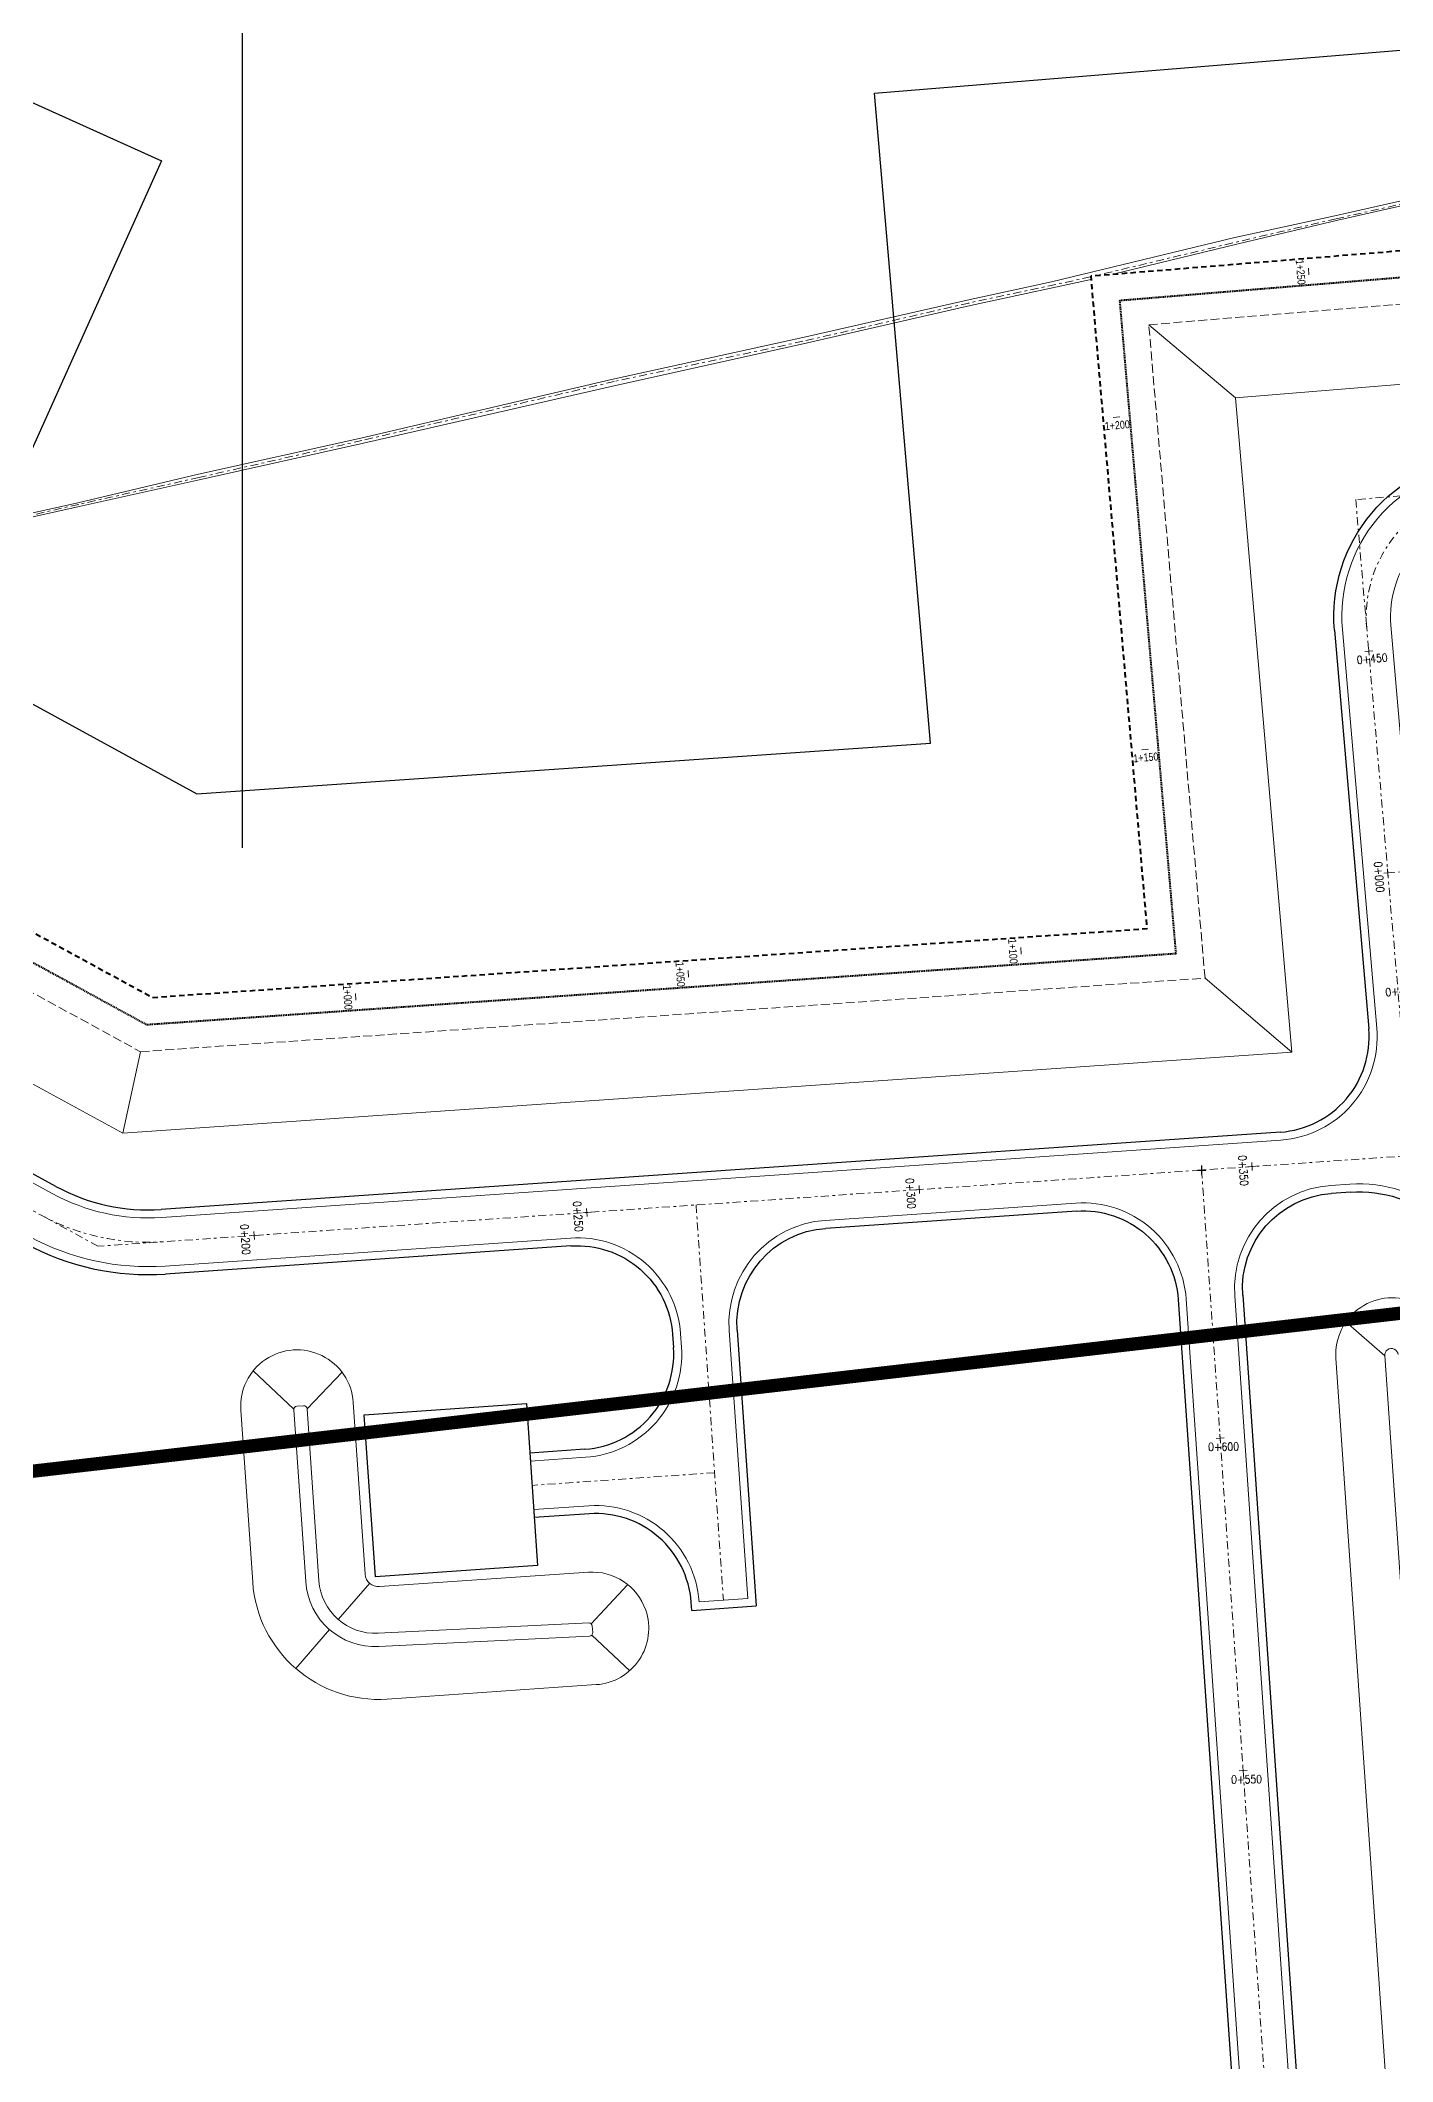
# Model space of a CAD drawing. Header units: metres. Extents: x -703672 to 3951284, y -4124475 to 4104628.
# Drawn here: x 327219.4 to 327422.2, y 4103679.9 to 4103983 of the extents above; entities that cross this region are included whole.
import ezdxf

# ---------------------------------------------------------------- set-up
doc = ezdxf.new("R2010")
doc.units = ezdxf.units.M
doc.header["$MEASUREMENT"] = 0
for name, pattern in [('DGN Style 2', [1.3283826688107345, 0.7970296012864407, -0.5313530675242938]), ('DGN Style 3', [1.8597357363350286, 1.328382668810735, -0.5313530675242938]), ('DGN Style 7', [2.6567653376214695, 1.195544401929661, -0.5313530675242938, 0.3985148006432204, -0.5313530675242938])]:
    doc.linetypes.add(name, pattern=pattern)
for name, color, linetype, lineweight in [('0_가배수로', 6, 'DGN Style 2', 40), ('C-ALGN-STAT', 8, 'Continuous', 0), ('C-ALGN-STAT1', 8, 'Continuous', 0), ('C-ANNO-TEXT', 7, 'Continuous', 25), ('C-PADS-OTLN', 9, 'Continuous', 30), ('C-PROP-CONS(Alpha)', 7, 'DGN Style 2', 40), ('C-ROAD-CNTR', 8, 'DGN Style 7', 0), ('C-ROAD-CURB', 9, 'Continuous', 0), ('C-ROAD-OTLN', 7, 'Continuous', 0), ('C-SITE-EROS', 252, 'Continuous', 0), ('V-DTCH-CNTR', 252, 'DGN Style 7', 0), ('V-DTCH-TOP~', 252, 'Continuous', 0)]:
    doc.layers.add(name, color=color, linetype=linetype, lineweight=lineweight)
doc.styles.add('DGN', font='ENGINEERING.shx', dxfattribs={"width": 0.85, "height": 1.2})
doc.styles.add('Style-ENGINEERING', font='ENGINEERING.shx')

# ---------------------------------------------------------------- blocks, each defined once
blk = doc.blocks.new('lbl_tic')
at = {"color": 0, "linetype": 'ByBlock', "lineweight": -2}
blk.add_line((0, -0.04164999999999996), (0, 0.04164999999999996), dxfattribs=at)
blk = doc.blocks.new('*U464')
at = {"layer": 'C-ROAD-CURB', "linetype": 'ByBlock', "lineweight": 25}
for p, q in [((-31.15203966200352, 1.785159111022949e-05), (31.15203698724508, 1.785159111022949e-05)), ((-1.337379217147827e-06, 34.48023244738579), (-1.337379217147827e-06, -34.48019674420357))]:
    blk.add_line(p, q, dxfattribs=at)

msp = doc.modelspace()

# ---------------------------------------------------------------- linework, layer by layer
at = {"layer": '0_가배수로', "color": 9, "ltscale": 0.2, "transparency": 33554661, "flags": 128}
msp.add_lwpolyline([(327184.4719425737, 4103863.177841092), (327235.2938900581, 4103835.446889693), (327389.7080435517, 4103846.119885806), (327381.2793547888, 4103944.053221144), (327523.1418105702, 4103955.681291291), (327570.5540069416, 4103962.126088801), (327620.1784208941, 4103966.193663715), (327675.8156990571, 4103968.195544447), (327686.2244195807, 4103969.048718261)], dxfattribs=at)
at = {"layer": 'C-ALGN-STAT1', "flags": 128}
for points in [[(327409.5421618191, 4103948.878228891), (327409.6238550586, 4103947.88157137)], [(327380.2824040646, 4103926.481836689), (327381.2787208724, 4103926.567585268)], [(327384.5698329835, 4103876.665996305), (327385.5661497912, 4103876.751744883)], [(327366.3971084151, 4103847.014615331), (327366.466063183, 4103846.016995544)], [(327316.5161190508, 4103843.566876938), (327316.5850738187, 4103842.56925715)], [(327266.6351296864, 4103840.119138544), (327266.7040844543, 4103839.121518756)]]:
    msp.add_lwpolyline(points, dxfattribs=at)
at = {"layer": 'C-ANNO-TEXT', "color": 1, "lineweight": -2, "ltscale": 0.6, "const_width": 2}
msp.add_lwpolyline([(327467.2386248326, 4103797.2247401), (327156.8648356255, 4103761.373978369), (326979.0661552008, 4103502.615700151), (326871.4499485465, 4103518.203972804), (326865.2079128604, 4103607.054358139), (326922.9155558757, 4103790.989934454), (327072.6458671009, 4104048.19014053), (327277.7320847269, 4104241.620140299), (327549.8820684357, 4104392.415849384)], dxfattribs=at)
at = {"layer": 'C-ANNO-TEXT', "color": 0, "lineweight": -2, "ltscale": 0.6}
msp.add_lwpolyline([(327249.6568795011, 4104056.41952674), (327249.6568795011, 4103861.9290809)], dxfattribs=at)
at = {"layer": 'C-ANNO-TEXT', "color": 251, "lineweight": 30, "ltscale": 0.6, "elevation": 5.983413176301609}
msp.add_lwpolyline([(327148.2210934783, 4104005.32173222), (327237.5672886667, 4103964.986671002), (327204.3087896064, 4103891.086031132), (327242.859386134, 4103870.050931699), (327352.868292851, 4103877.654668839), (327344.4810744388, 4103975.106158198), (327519.4609574685, 4103989.493506075)], dxfattribs=at)
at = {"layer": 'C-PADS-OTLN', "flags": 128}
for points in [[(327292.2657108258, 4103778.618886402), (327293.9468280665, 4103754.296915989), (327269.6248576528, 4103752.615798749), (327267.9437404135, 4103776.937769162), (327292.2657108258, 4103778.618886402)], [(327292.2657108258, 4103778.618886402), (327293.9468280665, 4103754.296915989), (327269.6248576528, 4103752.615798749), (327267.9437404136, 4103776.937769162), (327292.2657108258, 4103778.618886402)]]:
    msp.add_lwpolyline(points, close=True, dxfattribs=at)
at = {"layer": 'C-PROP-CONS(Alpha)', "color": 9, "transparency": 33554661, "flags": 128}
msp.add_lwpolyline([(328051.3527000129, 4102748.37939936), (328033.3155557459, 4102763.759859016), (328008.635876491, 4102785.194791595), (328001.0587122234, 4102791.754994317), (327978.7635198684, 4102811.492673358), (327966.1439298082, 4102822.81362133), (327961.8799502737, 4102829.347595384), (327957.057644274, 4102838.760785415), (327950.9142166439, 4102852.447486374), (327944.9108842695, 4102882.46314165), (327922.9503158275, 4102979.617200589), (327922.1960612735, 4102984.074704956), (327896.895254712, 4103096.805002357), (327873.602682129, 4103197.996084934), (327970.2778919048, 4103222.03458913), (327945.2853782952, 4103305.343080384), (327930.2819876203, 4103330.564998057), (327883.5789010234, 4103409.045375251), (327883.5789010235, 4103409.045375251), (327870.9613363898, 4103413.475533437), (327831.8293273544, 4103476.306306486), (327799.6734495071, 4103521.613691107), (327806.6592676204, 4103526.955593927), (327784.9216440988, 4103571.617824119), (327626.2738909589, 4103555.289453546), (327612.5795421994, 4103537.316554541), (327610.912267143, 4103605.482858766), (327464.3899750119, 4103600.408329677), (327376.9287606052, 4103410.137822579), (327521.4700117525, 4103346.727226583), (327528.8281654069, 4103347.647212733), (327568.3287292437, 4103211.27215154), (327234.5934998402, 4103358.397358307), (327245.9429127203, 4103450.162797557), (327247.4057606828, 4103462.282137395), (327240.1466832621, 4103465.304146356), (327209.4846702361, 4103470.912804143), (327163.5775247305, 4103479.173001934), (327097.1773292364, 4103490.791457197), (327094.8037589096, 4103490.336329404), (327087.5669605479, 4103491.465917642), (327077.449539086, 4103494.95888159), (327074.0302851388, 4103496.139353393), (327072.3445527111, 4103496.70369043), (327040.4265800085, 4103507.290822693), (327024.6254833043, 4103509.746641063), (327005.0554566061, 4103511.621346213), (326997.3663593705, 4103513.401218432), (326987.1858611336, 4103509.176851866), (326924.9401869376, 4103516.679666858), (326868.1898380349, 4103514.452095245, -0.4874798272826256), (326842.7291952347, 4103544.504835935), (326855.8128268328, 4103607.653487044), (326872.3549334486, 4103674.829124694), (326885.7849688843, 4103716.963841686), (326897.1820855098, 4103756.392376348), (326911.8079730987, 4103792.562866542), (326942.7784593481, 4103859.495280759), (326985.0309523789, 4103937.170100313), (327038.3759761521, 4104017.339902852), (327049.9699591843, 4104031.93014326), (327093.2772874826, 4104085.216318096), (327121.0561478767, 4104115.05712215), (327147.4927338528, 4104141.109056442), (327201.0579048989, 4104189.950156559), (327247.8236230445, 4104227.241544621), (327274.2756034104, 4104246.458416275), (327310.9052788371, 4104272.189052842), (327338.7507480193, 4104290.682435896), (327394.3822770293, 4104323.718145463), (327454.7797406209, 4104356.193582261), (327554.8217139727, 4104397.588329164), (327560.1573850386, 4104391.696800068), (327629.8959608893, 4104414.015198105), (327759.0313031515, 4104448.398455133), (327757.2739255879, 4104455.165774307), (328107.0540342975, 4104542.510103815), (328119.3380608568, 4104542.510103815), (328124.6483431717, 4104536.17317302), (328129.4254646109, 4104518.549251009), (328131.921990407, 4104503.029638088), (328135.078302787, 4104500.213224401), (328154.085317786, 4104500.667789092), (328149.8985258908, 4104547.783738694), (328149.7745655841, 4104555.824714896), (328168.0966631506, 4104560.116307975), (328180.1971601305, 4104561.571233069), (328186.8764764442, 4104562.389659171), (328203.8937110046, 4104564.517264253), (328194.5649608789, 4104557.623580912), (328191.4437345657, 4104556.202444898), (328187.3603782359, 4104545.719257489), (328182.8253075863, 4104532.763466077), (328181.3393865761, 4104525.839460123), (328180.4385673145, 4104514.508980992), (328180.3416913476, 4104501.519693172), (328182.9952471908, 4104464.369911368), (328121.0450735461, 4104464.115166628), (328089.3117504606, 4104492.939601823), (327768.6929376793, 4104411.193379837), (327762.394272341, 4104435.44831491), (327630.6153729495, 4104402.081270727), (327568.961239384, 4104381.975780278), (327586.7809209799, 4104362.299684941), (327579.7950375145, 4104360.190021981), (327526.9949811692, 4104339.560635842), (327472.178603134, 4104315.449356015), (327377.0616109308, 4104262.394203749), (327337.8150383515, 4104235.453131521), (327331.8477650884, 4104234.203481648), (327216.3820695355, 4104145.337984444), (327178.5929724798, 4104112.042658567), (327136.6371358891, 4104068.619937841), (327133.1617217513, 4104062.073926368), (327081.9927725713, 4104002.304896605), (327197.9125123062, 4103949.973291562), (327165.5484697489, 4103878.060140899), (327236.1839484199, 4103839.517953459), (327385.373955234, 4103849.829860281), (327376.9496945368, 4103947.711745712), (327522.7087312953, 4103959.659207741), (327570.1209276664, 4103966.104005254), (327619.9429955619, 4103970.187781311), (327675.5802737248, 4103972.189662043), (327840.2462419602, 4103985.686872555), (327861.3262067086, 4103740.757760243), (327930.6420660896, 4103742.354851621), (327992.4427256854, 4103748.227855178), (328033.5029494578, 4103744.724846469), (328070.8848923553, 4103745.586155542), (328069.9830035489, 4103756.769478619), (328241.8330771768, 4103770.442215998), (328288.4642937218, 4103241.598537642), (328052.9743225681, 4103223.495877456), (328046.3409570817, 4103208.988679592), (328077.9633670195, 4102853.33535271), (328045.914018165, 4102815.224954779), (328124.4115326538, 4102748.37939936)], format="xyb", dxfattribs=at)
at = {"layer": 'C-ROAD-CNTR'}
for p, q in [((327807.4052554659, 4103946.202008664), (327416.6418548973, 4103914.172221727)), ((327416.6418548973, 4103914.172221727), (327425.1079139598, 4103815.804679101)), ((327785.2704172004, 4103887.999200369), (327421.4609649091, 4103858.178753457)), ((327228.0243383885, 4103802.19647639), (327073.0648465031, 4103886.749988227)), ((327425.1079139598, 4103815.804679101), (327228.0243383885, 4103802.19647639)), ((327393.5366538585, 4103813.62475058), (327406.298453919, 4103628.990320609)), ((327317.7193680764, 4103808.38972787), (327321.8155009818, 4103749.127934022)), ((327320.4950090538, 4103768.232470475), (327293.1144225721, 4103766.339943874))]:
    msp.add_line(p, q, dxfattribs=at)
at = {"layer": 'C-ROAD-CNTR', "extrusion": (0, 0, -1)}
msp.add_arc((-327437.370103354, 4103896.657035354), 19.15, 355.0809275763683, 85.31410015902098, dxfattribs=at)
at = {"layer": 'C-ROAD-CNTR'}
for centre, end in [((327235.5119543593, 4103836.444300316), 273.9539547602727), ((327235.5130935917, 4103836.443678694), 273.949882795426)]:
    msp.add_arc(centre, 33.65, 241.3809486233237, end, dxfattribs=at)
at = {"layer": 'C-ROAD-CURB', "linetype": 'Continuous', "lineweight": 25}
for p, q in [((327413.4584999692, 4103894.599069472), (327418.6045924154, 4103834.806376753)), ((327221.7172218128, 4103811.162976103), (327090.9501732346, 4103882.515902311)), ((327405.3433152461, 4103819.314209125), (327237.4978516737, 4103807.712850442)), ((327415.8581753854, 4103810.317845606), (327412.9946427711, 4103810.119920275)), ((327374.7658525223, 4103807.47757357), (327337.1577770301, 4103804.87813023)), ((327298.9489391753, 4103802.237162616), (327238.1724240567, 4103798.036333255)), ((327390.0178686613, 4103794.197663792), (327398.3370296818, 4103673.838188987)), ((327399.694780598, 4103794.866525041), (327410.0722365725, 4103644.728170006)), ((327399.694780598, 4103794.86652504), (327410.1299725979, 4103643.892860086)), ((327314.2009553143, 4103788.957252834), (327314.3360633382, 4103787.002544803)), ((327323.8778672509, 4103789.626114095), (327326.7367026666, 4103748.265220901)), ((327301.0561595046, 4103771.750442638), (327292.7799919478, 4103771.178399845)), ((327292.7799919497, 4103771.178399843), (327292.8627376707, 4103769.981256098)), ((327293.3661074734, 4103762.698631651), (327293.4488531943, 4103761.501487907)), ((327301.7250207509, 4103762.073530701), (327293.448853196, 4103761.501487909)), ((327317.0597907311, 4103747.596359653), (327316.9770368863, 4103748.79362092)), ((327317.0597907311, 4103747.596359653), (327326.7367026666, 4103748.265220901))]:
    msp.add_line(p, q, dxfattribs=at)
at = {"layer": 'C-ROAD-CURB', "linetype": 'Continuous', "lineweight": 25, "extrusion": (0, 0, -1)}
for centre, radius, start, end in [((-327437.370103354, 4103896.657035354), 24.00000000000001, 355.0809275763683, 85.31410015902098), ((-327413.9607435563, 4103795.852578221), 14.3, 356.0460452532553, 86.04604523972726), ((-327417.1545250214, 4103791.562593604), 18.8, 86.04604523972726, 130.1975138785886), ((-327375.7519057032, 4103793.211610612), 14.3, 86.04604523972726, 176.0460452532554), ((-327338.1438302089, 4103790.612167272), 14.3, 356.0460452532553, 86.04604524970335), ((-327299.9349923561, 4103787.971199657), 14.3, 86.04604523972726, 176.0460452532554)]:
    msp.add_arc(centre, radius, start, end, dxfattribs=at)
at = {"layer": 'C-ROAD-CURB', "linetype": 'Continuous', "lineweight": 25}
for centre, radius, start, end in [((327404.3572620653, 4103833.580172083), 14.30000000000001, 273.9539547602727, 4.919072423631672), ((327235.5119543593, 4103836.444300316), 28.8, 241.3809486233237, 273.9539547602727), ((327235.5119543593, 4103836.444300316), 38.49999999999999, 241.3809486233237, 273.9539547602727), ((327300.0701063271, 4103786.016405597), 14.3, 273.9539547469534, 3.954273509557878), ((327302.7110739278, 4103747.807567743), 14.3, 3.953954746744635, 93.95395474695343)]:
    msp.add_arc(centre, radius, start, end, dxfattribs=at)
at = {"layer": 'C-ROAD-OTLN'}
for p, q in [((327414.6540801384, 4103894.701967766), (327419.8001725847, 4103834.909275047)), ((327421.9271928347, 4103895.327932389), (327423.4621050982, 4103877.493713846)), ((327221.14244129, 4103810.109587594), (327090.3753927118, 4103881.462513803)), ((327405.4260609676, 4103818.11706538), (327237.5805973951, 4103806.515706697)), ((327415.7754296639, 4103811.51498935), (327412.8919446541, 4103811.315684924)), ((327374.683106801, 4103808.674717315), (327337.0750313088, 4103806.075273975)), ((327298.866193454, 4103803.43430636), (327238.0896783353, 4103799.233477)), ((327391.2150124061, 4103794.280409514), (327399.5341734266, 4103673.920934707)), ((327398.4976368533, 4103794.783779318), (327408.9328288532, 4103643.810114364)), ((327315.3980990592, 4103789.039998556), (327315.5332070832, 4103787.085290524)), ((327322.6807235057, 4103789.543368374), (327325.4568131999, 4103749.379618923)), ((327301.1389052256, 4103770.553298893), (327292.8627376691, 4103769.9812561)), ((327292.8627376707, 4103769.981256098), (327293.3661074734, 4103762.698631651)), ((327301.6422750299, 4103763.270674447), (327293.3661074747, 4103762.698631652)), ((327318.1741887538, 4103748.87624912), (327325.4568131999, 4103749.379618923))]:
    msp.add_line(p, q, dxfattribs=at)
at = {"layer": 'C-ROAD-OTLN', "extrusion": (0, 0, -1)}
for centre, radius, start, end in [((-327437.370103354, 4103896.657035354), 22.8, 355.0809275763683, 85.31410015902098), ((-327437.370103354, 4103896.657035354), 15.5, 355.0809275763683, 85.31410015902098), ((-327413.9607435563, 4103795.852578221), 15.5, 356.0460452532553, 86.04604523972726), ((-327417.1545250214, 4103791.562593604), 20, 86.04604523972726, 130.1975138785886), ((-327338.1438302089, 4103790.612167272), 15.5, 356.0460452532553, 86.04604524970335), ((-327375.7519057032, 4103793.211610612), 15.5, 86.04604523972726, 176.0460452532554), ((-327299.9349923561, 4103787.971199657), 15.5, 86.04604523972726, 176.0460452532554)]:
    msp.add_arc(centre, radius, start, end, dxfattribs=at)
at = {"layer": 'C-ROAD-OTLN'}
for centre, radius, start, end in [((327404.3572620653, 4103833.580172083), 15.5, 273.9539547602727, 4.919072423631672), ((327235.5119543593, 4103836.444300316), 30, 241.3809486233237, 273.9539547602727), ((327235.5119543593, 4103836.444300316), 37.3, 241.3809486233237, 273.9539547602727), ((327300.0701063271, 4103786.016405597), 15.49999999999999, 273.9539547469534, 3.954273509557878), ((327302.7110739278, 4103747.807567743), 15.50000000000001, 3.953954746744635, 93.95395474695343)]:
    msp.add_arc(centre, radius, start, end, dxfattribs=at)
at = {"layer": 'C-SITE-EROS', "linetype": 'DGN Style 3', "transparency": 33554661}
for p, q in [((327385.6090150409, 4103940.394696575), (327832.9589100714, 4103977.062720762)), ((327394.0421318694, 4103842.409911332), (327385.6090150409, 4103940.394696575)), ((327155.2123844536, 4103874.586570171), (327234.4038316964, 4103831.375825928)), ((327234.4038316964, 4103831.375825928), (327394.0421318694, 4103842.409911332))]:
    msp.add_line(p, q, dxfattribs=at)
at = {"layer": 'C-SITE-EROS', "linetype": 'Continuous'}
for p, q in [((327822.0279122384, 4103964.126493072), (327398.5979957971, 4103929.419122867)), ((327385.6090150401, 4103940.394696575), (327398.5979957971, 4103929.419122866)), ((327407.0443968226, 4103831.279987908), (327398.5979957971, 4103929.419122867)), ((327139.7082565103, 4103869.376214077), (327231.7336566102, 4103819.162634631)), ((327394.0421318697, 4103842.409911332), (327407.0443968225, 4103831.279987908)), ((327234.403831696, 4103831.375825928), (327231.7336566102, 4103819.162634631)), ((327231.7336566102, 4103819.162634631), (327407.0443968226, 4103831.279987908)), ((327421.0036949659, 4103785.777862458), (327415.1760203622, 4103790.852010832)), ((327424.2458204704, 4103632.548479191), (327413.6783728845, 4103785.435583818)), ((327431.590258382, 4103632.614195111), (327421.0011872824, 4103785.814142994)), ((327257.3838368662, 4103777.760463264), (327251.3140109358, 4103783.537208043)), ((327264.6182556867, 4103783.310555683), (327259.3832250925, 4103777.80992762)), ((327266.3121338238, 4103778.79004179), (327268.0939505876, 4103753.01117649)), ((327249.4423832191, 4103777.624016673), (327251.2241999838, 4103751.845151373)), ((327257.3879855154, 4103777.672018085), (327259.1690893181, 4103751.903467749)), ((327257.8523180273, 4103778.205305362), (327258.8499378144, 4103778.27426013)), ((327259.3832250925, 4103777.80992762), (327261.1643288929, 4103752.041377283)), ((327268.7833806577, 4103751.6493599), (327264.0611386975, 4103746.225850877)), ((327270.2270996969, 4103751.153846451), (327301.5847675062, 4103753.321266063)), ((327307.4312902908, 4103751.4327342), (327301.9766774634, 4103745.588815826)), ((327301.6200056414, 4103745.714371786), (327270.0420122448, 4103744.156415564)), ((327262.747807637, 4103744.717486222), (327257.6790622452, 4103738.89601697)), ((327301.7382506432, 4103743.717772973), (327270.1405659133, 4103742.158845246)), ((327302.0874488456, 4103743.885132151), (327307.799116945, 4103738.510159297)), ((327302.143453953, 4103745.249456591), (327302.2124221197, 4103744.251642939)), ((327271.3931248141, 4103734.284095847), (327302.7507926227, 4103736.451515458))]:
    msp.add_line(p, q, dxfattribs=at)
at = {"layer": 'C-SITE-EROS', "linetype": 'Continuous', "extrusion": (0, 0, -1)}
for centre, radius, start, end in [((-327422.1132481771, 4103786.018596382), 8.455000000080757, 356.0460452266419, 176.046045333566), ((-327421.9998959711, 4103785.864946093), 1.000000000016558, 355.0041471891431, 175.0041472425768), ((-327258.8844151978, 4103777.775450236), 0.5000000000000006, 86.04604527629024, 176.0460452801039), ((-327301.6446440584, 4103745.214979206), 0.5000000000000004, 87.17550150938357, 176.0460452532554), ((-327301.7136122258, 4103744.217165555), 0.5, 176.0460452532554, 267.1755014860621)]:
    msp.add_arc(centre, radius, start, end, dxfattribs=at)
at = {"layer": 'C-SITE-EROS', "linetype": 'Continuous'}
for centre, radius, start, end in [((327257.8772585219, 4103778.207029233), 8.45500000014099, 3.953954719896083, 183.9539547467446), ((327257.8867954108, 4103777.706495469), 0.4999999999999998, 93.9539548102103, 183.9539548002067), ((327270.0891901617, 4103753.149086025), 18.91, 183.9539547467446, 273.9539547369773), ((327269.6241446894, 4103752.626113711), 10.47999999999999, 183.9539547198961, 272.8244985039724), ((327269.6241446894, 4103752.626113711), 8.48, 183.9539547198961, 272.8244985039724), ((327270.0891901617, 4103753.149086025), 1.999999999999998, 183.9539547467446, 273.9539547336859), ((327302.1680212236, 4103744.882901732), 8.451502648724812, 18.90333067180372, 93.95395473034263), ((327302.1680212236, 4103744.882901732), 8.451502648724812, 273.9539547303427, 18.90364633084276)]:
    msp.add_arc(centre, radius, start, end, dxfattribs=at)
at = {"layer": 'V-DTCH-CNTR'}
msp.add_line((327413.7180266827, 4103956.284032544, 6.831186900680962), (327457.2210690441, 4103966.16652072, 6.964355606079167), dxfattribs=at)
at = {"layer": 'V-DTCH-CNTR', "extrusion": (0.0562384481384659, -0.2345398210968096, 0.9704783919649389), "elevation": -944121.3037257757, "flags": 128}
msp.add_lwpolyline([(1275318.769446295, 3798927.996711451), (1275303.578481769, 3798928.101004382), (1275281.836861854, 3798928.110360088)], dxfattribs=at)
at = {"layer": 'V-DTCH-CNTR'}
msp.add_polyline3d([(327376.9606838096, 4103947.58406083, 6.858684794135712), (327376.8564191138, 4103947.559106064, 6.858695921021678), (327358.6388195591, 4103943.654522348, 6.738398109728038), (327333.7280034515, 4103937.907249865, 6.66662491581765), (327305.4447816215, 4103931.890537461, 6.86571304000212), (327267.5893310937, 4103923.029890019, 6.483101757772737), (327243.1833821035, 4103917.493787744, 6.488525897474972), (327225.1324997105, 4103913.453795479, 6.583549530834162), (327201.5977234867, 4103908.099390991, 6.601482341351165), (327181.2818509958, 4103903.418508308, 6.641194399431861), (327176.4581270933, 4103902.301483151, 6.588134407776053)], dxfattribs=at)
at = {"layer": 'V-DTCH-TOP~', "linetype": 'Continuous'}
for p, q in [((327413.4996670089, 4103956.743587356, 6.830696813908993), (327457.2394943602, 4103966.61716272, 7.343157823754481)), ((327413.9806522513, 4103956.052426458, 6.901747062644446), (327457.4641913365, 4103965.91136161, 7.306067769512687))]:
    msp.add_line(p, q, dxfattribs=at)
at = {"layer": 'V-DTCH-TOP~', "linetype": 'Continuous', "extrusion": (0.1736820191234374, -0.7247078183734524, 0.6668081689823521), "elevation": -2917298.514064258, "flags": 128}
msp.add_lwpolyline([(1274859.578921, 2610317.534112237), (1274844.184277386, 2610317.639885803), (1274824.892312464, 2610317.554953136)], dxfattribs=at)
at = {"layer": 'V-DTCH-TOP~', "linetype": 'Continuous'}
for points in [[(327176.6522842876, 4103902.732901925, 7.024771639855494), (327181.1762324547, 4103903.849434528, 7.05675877400413), (327201.7834427703, 4103908.520206857, 7.067994599850856), (327225.0204068513, 4103913.706575987, 7.078964695149338), (327243.0724162961, 4103917.963259079, 6.975266764361749), (327267.4449363278, 4103923.359657106, 7.035635428355711), (327305.0554053014, 4103932.166978702, 7.043843330422682), (327333.7484103859, 4103938.467059284, 6.737634875682886), (327358.3706678234, 4103944.088661733, 7.040206472824906), (327371.0076105692, 4103946.851689061, 6.85273811126271), (327398.5198917987, 4103953.483752251, 6.973971061735078), (327413.4996670089, 4103956.743587356, 6.830696813908993)], [(327376.9943785504, 4103947.192560034, 6.906300440381337), (327376.7292251419, 4103947.128190226, 6.90540524427783), (327358.8723535009, 4103943.29009265, 6.859220483743883), (327333.7560254447, 4103937.550738451, 6.844032152448705), (327305.6405210821, 4103931.290060135, 6.857481711536607), (327267.8296067204, 4103922.629011367, 6.945325175149478), (327243.2032295461, 4103917.157263606, 6.956019156014598), (327225.1869346325, 4103913.133145304, 7.076710427525718), (327201.7022333908, 4103907.883677945, 7.082692200699128), (327181.2188656403, 4103903.205077282, 7.09696831066568), (327176.3607500643, 4103902.085110646, 7.051729774523935)]]:
    msp.add_polyline3d(points, dxfattribs=at)

# ---------------------------------------------------------------- block references
at = {"layer": 'C-ALGN-STAT', "lineweight": 18}
for p, xscale, yscale, zscale, rotation in [((327418.5978821942, 4103891.445051332), 14.40576230492197, 14.40576230492197, 14.40576230492197, 94.9191034050808), ((327418.5978827673, 4103891.445050824), 14.40576230492197, 14.40576230492197, 14.40576230492197, 94.91905039678531), ((327418.5978821942, 4103891.445051332), 14.40576230492196, 14.40576230492196, 14.40576230492196, 4.919103405080818), ((327418.5978816873, 4103891.44505076), 14.40576230492196, 14.40576230492196, 14.40576230492196, 4.919050396785348), ((327421.4596309701, 4103858.179090088), 14.40576230492194, 14.40576230492194, 14.40576230492194, 274.6432663218711), ((327421.4596315385, 4103858.179089579), 14.40576230492196, 14.40576230492196, 14.40576230492196, 274.6433193301665), ((327421.4596315385, 4103858.179089579), 14.40576230492197, 14.40576230492197, 14.40576230492197, 4.643319330166546), ((327421.459631028, 4103858.179089009), 14.40576230492196, 14.40576230492196, 14.40576230492196, 4.643266321871067), ((327401.083579716, 4103814.145850881), 14.40576230492194, 14.40576230492194, 14.40576230492194, 274.0216661626234), ((327401.0835802783, 4103814.145850364), 14.40576230492196, 14.40576230492196, 14.40576230492196, 274.0217191709189), ((327401.0835802783, 4103814.145850364), 14.40576230492197, 14.40576230492197, 14.40576230492197, 4.021719170918914), ((327401.0835797621, 4103814.145849801), 14.40576230492194, 14.40576230492194, 14.40576230492194, 4.02166616262344), ((327351.2023460119, 4103810.701656979), 14.40576230492196, 14.40576230492196, 14.40576230492196, 274.0217191709189), ((327351.2023454497, 4103810.701657495), 14.40576230492194, 14.40576230492194, 14.40576230492194, 274.0216661626234), ((327351.2023460119, 4103810.701656979), 14.40576230492197, 14.40576230492197, 14.40576230492197, 4.021719170918914), ((327351.2023454958, 4103810.701656415), 14.40576230492194, 14.40576230492194, 14.40576230492194, 4.02166616262344), ((327301.3198239715, 4103807.257375254), 14.40576230492194, 14.40576230492194, 14.40576230492194, 274.0216661626234), ((327301.3198245338, 4103807.257374737), 14.40576230492196, 14.40576230492196, 14.40576230492196, 274.0217191709189), ((327301.3198245338, 4103807.257374737), 14.40576230492197, 14.40576230492197, 14.40576230492197, 4.021719170918914), ((327301.3198240177, 4103807.257374173), 14.40576230492194, 14.40576230492194, 14.40576230492194, 4.02166616262344), ((327251.4385897053, 4103803.81318187), 14.40576230492194, 14.40576230492194, 14.40576230492194, 274.0216661626234), ((327251.4385902676, 4103803.813181353), 14.40576230492196, 14.40576230492196, 14.40576230492196, 274.0217191709189), ((327251.4385902676, 4103803.813181353), 14.40576230492197, 14.40576230492197, 14.40576230492197, 4.021719170918914), ((327251.4385897514, 4103803.813180789), 14.40576230492194, 14.40576230492194, 14.40576230492194, 4.02166616262344), ((327396.3148417367, 4103773.430649946), 14.40576230492197, 14.40576230492197, 14.40576230492197, 93.95393904321728), ((327396.3148423011, 4103773.430649427), 14.40576230492196, 14.40576230492196, 14.40576230492196, 93.95388603492174), ((327396.3148417367, 4103773.430649946), 14.40576230492197, 14.40576230492197, 14.40576230492197, 3.95393904321728), ((327396.3148412202, 4103773.430649382), 14.40576230492196, 14.40576230492196, 14.40576230492196, 3.953886034921815), ((327399.7625801308, 4103723.549660581), 14.40576230492197, 14.40576230492197, 14.40576230492197, 93.95393904321728), ((327399.7625806952, 4103723.549660063), 14.40576230492196, 14.40576230492196, 14.40576230492196, 93.95388603492174), ((327399.7625801308, 4103723.549660581), 14.40576230492197, 14.40576230492197, 14.40576230492197, 3.95393904321728), ((327399.7625796144, 4103723.549660017), 14.40576230492196, 14.40576230492196, 14.40576230492196, 3.953886034921815)]:
    msp.add_blockref('lbl_tic', p, dxfattribs=dict(at, xscale=xscale, yscale=yscale, zscale=zscale, rotation=rotation))
at = {"layer": 'C-ROAD-CURB', "linetype": 'Continuous', "lineweight": 25, "xscale": 0.02, "yscale": 0.02, "zscale": 0.02}
msp.add_blockref('*U464', (327393.5366552019, 4103813.624732696), dxfattribs=at)

# ---------------------------------------------------------------- texts
at = {"layer": 'C-ALGN-STAT', "lineweight": 25, "char_height": 1.199999999999998, "attachment_point": 8, "line_spacing_factor": 0.6, "style": 'DGN'}
for s, insert, rotation in [('\\Fsimplex;\\H1x;\\W0.85;0+450', (327419.1657645049, 4103889.703836998), 5.2205560252717165), ('\\Fsimplex;\\H1x;\\W0.85;0+000', (327419.5640638635, 4103857.528015627), 274.36701857010536), ('\\Fsimplex;\\H1x;\\W0.85;0+400', (327423.4531934238, 4103839.887996614), 5.2205560252717165), ('\\Fsimplex;\\H1x;\\W0.85;0+350', (327399.1810608145, 4103813.515379281), 273.7454184108577), ('\\Fsimplex;\\H1x;\\W0.85;0+300', (327349.2998265482, 4103810.071185896), 273.7454184108577), ('\\Fsimplex;\\H1x;\\W0.85;0+250', (327299.41730507, 4103806.626903654), 273.7454184108577), ('\\Fsimplex;\\H1x;\\W0.85;0+200', (327249.5360708038, 4103803.18271027), 273.7454184108577), ('\\Fsimplex;\\H1x;\\W0.85;0+600', (327396.8356063321, 4103771.532293629), 0.7891219995533783), ('\\Fsimplex;\\H1x;\\W0.85;0+550', (327400.2833447263, 4103721.651304265), 0.7891219995533783)]:
    msp.add_mtext(s, dxfattribs=dict(at, insert=insert, rotation=rotation))
at = {"layer": 'C-ALGN-STAT1', "char_height": 1.2, "attachment_point": 2, "line_spacing_factor": 1.2, "style": 'Style-ENGINEERING'}
for s, insert, rotation in [('\\H1x;\\W0.833333;1+250', (327408.9850139261, 4103948.330884187), 274.6858998402703), ('\\H1x;\\W0.833333;1+200', (327380.8320116156, 4103925.926920894), 4.919072421117712), ('\\H1x;\\W0.833333;1+150', (327385.1194405344, 4103876.111080509), 4.919072421117712), ('\\H1x;\\W0.833333;1+100', (327365.8330139267, 4103846.474432576), 273.95395475901165), ('\\H1x;\\W0.833333;1+050', (327315.9520245623, 4103843.026694183), 273.95395475901165), ('\\H1x;\\W0.833333;1+000', (327266.0710351979, 4103839.57895579), 273.95395475901165)]:
    msp.add_mtext(s, dxfattribs=dict(at, insert=insert, rotation=rotation))

doc.saveas('drawing.dxf')
